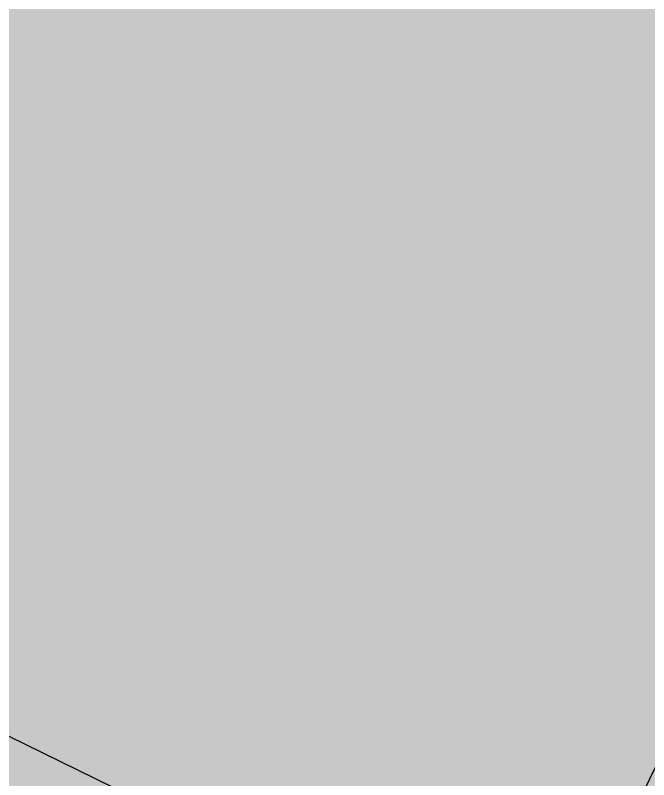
# Model space of a CAD drawing. Header units: millimetres. Extents: x 3866 to 35600, y -8896 to 9491.
# Drawn here: x 33119.937 to 33123.416, y -6719.638 to -6715.442 of the extents above; entities that cross this region are included whole.
import ezdxf

# ---------------------------------------------------------------- set-up
doc = ezdxf.new("R2010")
doc.units = ezdxf.units.MM
doc.layers.add('ВДМ', color=7, linetype='Continuous')
doc.layers.add('майданчики заливка', color=7, linetype='Continuous')

msp = doc.modelspace()

# ---------------------------------------------------------------- hatches: boundary and pattern name
at = {"layer": 'ВДМ', "transparency": 33554585}
h = msp.add_hatch(color=9, dxfattribs=at)
h.dxf.hatch_style = 1
h.paths.add_polyline_path([(33109.9989, -6715.6592), (33123.2909, -6722.1746), (33123.7311, -6721.2766), (33129.4847, -6709.5381), (33128.5868, -6709.098), (33122.8331, -6720.8365), (33110.4416, -6714.7628), (33116.1952, -6703.0243), (33115.2974, -6702.5842), (33108.4649, -6716.417, -0.414214), (33107.7952, -6716.6439), (33106.5191, -6716.0136, -0.413327), (33106.2915, -6715.3452), (33111.2402, -6705.2495), (33100.6883, -6700.0892), (33098.3687, -6704.8331), (33096.8844, -6707.8685, -0.226063), (33096.5476, -6708.1361), (33092.6502, -6709.0351, -0.173141), (33092.3163, -6708.9962), (33080.8562, -6703.3317), (33080.8563, -6703.3317), (33082.8953, -6699.2064), (33084.5623, -6700.0356, 1.802326), (33080.7712, -6698.1498), (33082.4476, -6698.9837), (33080.408, -6703.1102), (33078.7088, -6702.2703), (33075.0508, -6700.4622), (33072.1447, -6699.0257), (33072.1447, -6699.3647, 0.285316), (33072.8408, -6700.4853), (33077.6734, -6702.874), (33114.0101, -6720.8329), (33116.2517, -6721.9399, 0.33288), (33115.569, -6720.5035), (33110.6451, -6718.0516), (33109.1757, -6717.3258)])
h.paths.add_polyline_path([(33104.8169, -6715.1728), (33100.4359, -6713.0089, -0.414214), (33100.209, -6712.3392), (33101.2354, -6710.2612), (33102.0458, -6708.6234, -0.288428), (33102.4999, -6708.3452), (33105.4908, -6708.3808, -0.111172), (33105.7044, -6708.4316), (33107.6586, -6709.3871, -0.414214), (33107.8881, -6710.0559), (33106.5234, -6712.8469), (33105.4866, -6714.946, -0.414214)], flags=16)
h.paths.add_polyline_path([(33108.0087, -6708.6713), (33106.0543, -6707.7154, 0.111862), (33105.8392, -6707.6646), (33102.3121, -6707.632, -0.225098), (33101.9267, -6707.4448), (33099.8194, -6704.8171, -0.291232), (33099.7609, -6704.2833), (33100.9878, -6701.7925, -0.41339), (33101.656, -6701.5643), (33109.5874, -6705.4431, -0.414214), (33109.8169, -6706.112), (33108.6776, -6708.4418, -0.414214)], flags=16)
h.paths.add_polyline_path([(33099.4021, -6711.9406, -0.414295), (33098.7323, -6712.1674), (33095.006, -6710.3256, -0.704825), (33095.1152, -6709.3902), (33097.1677, -6708.9167, 0.226063), (33097.5045, -6708.6491), (33097.5882, -6708.4779), (33099.027, -6705.5355), (33099.4066, -6705.7211), (33101.0945, -6707.8539, -0.288707), (33101.1516, -6708.3838), (33100.4269, -6709.8659)], flags=16)
h.paths.add_polyline_path([(33084.5364, -6699.4397), (33081.2621, -6697.8286, -1.535529)], flags=16)
at = {"layer": 'майданчики заливка', "transparency": 33554585}
h = msp.add_hatch(color=106, dxfattribs=at)
h.dxf.hatch_style = 1
h.paths.add_polyline_path([(33134.0537, -6669.5161), (33117.5247, -6669.5161), (33117.5247, -6683.0939), (33134.0678, -6683.0775)])
h.paths.add_polyline_path([(33128.5868, -6709.098), (33122.391, -6706.0611), (33116.6374, -6717.7996), (33122.8331, -6720.8365)])
h.paths.add_polyline_path([(33122.391, -6706.0611), (33116.1952, -6703.0243), (33110.4416, -6714.7628), (33116.6374, -6717.7996)])

# ---------------------------------------------------------------- linework, layer by layer
msp.add_lwpolyline([(33116.1952, -6703.0243), (33110.4416, -6714.7628), (33122.8331, -6720.8365), (33128.5868, -6709.098)], close=True)

doc.saveas('drawing.dxf')
